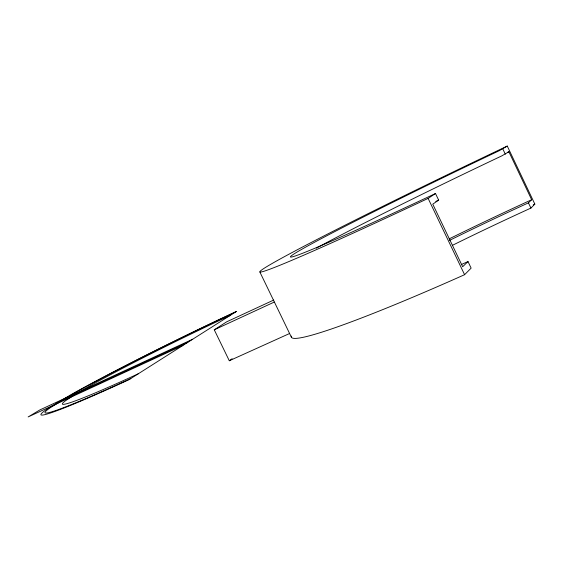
<?xml version="1.0" encoding="UTF-8"?>
<svg xmlns="http://www.w3.org/2000/svg" width="563" height="563" viewBox="0 0 563 563"><rect width="100%" height="100%" fill="white"/><g stroke="black" fill="none" stroke-linecap="round" stroke-linejoin="round"><path stroke-width="0.84" d="M291.36 336.09A243.265 17.39 -25.1 0 0 464.588 274.695L471.132 268.129L467.994 261.556L463.673 263.498A207.501 13.984 -25.2 0 1 461.336 264.547M452.687 245.194A207.465 14.786 -25.1 0 1 527.447 209.661L530.916 208.078L534.85 204.13L507.27 146.063A243.716 6.636 -25.6 0 0 271.676 263.758L269.03 265.3A243.716 6.636 -25.6 0 0 428.126 198.401L435.495 193.524L438.647 200.118L432.771 204.165L462.666 266.728L467.994 261.556M449.485 240.394A207.501 13.984 -25.2 0 1 524.976 204.46L528.446 202.87L531.669 199.738L508.882 151.764L507.326 152.496M273.731 300.044L226.692 321.818L214.271 329.805L229.303 360.756L232.139 358.715M316.322 248.149A207.817 6.453 -25.6 0 1 501.865 155.845L508.882 151.764M435.495 193.524L431.209 195.544A207.853 5.644 -25.6 0 1 293.492 254.279A207.853 5.644 -25.6 0 1 499.388 150.631L507.27 146.063M435.783 201.463L438.647 200.118M235.355 312.141L232.786 313.338A158.562 7.572 -26 0 0 75.505 392.474L50.114 407.809A158.562 7.572 -26 0 0 127.829 379.898L130.82 378.519M230.063 315.505L227.783 316.561A139.321 6.643 -26 0 0 91.516 384.972L75.224 394.374L65.28 400.905A139.321 6.643 -26 0 0 135.676 374.979L138.28 373.783M192.652 339.257L39.945 409.885L28.15 416.937L182.961 345.415M214.271 329.805L274.237 302.078M56.905 402.841L187.845 342.311M531.669 199.738L527.777 201.519A236.467 15.968 -25.2 0 0 449.175 238.86M229.303 360.756L289.459 333.563M259.874 272.028L291.564 337.568M428.126 198.401L464.588 274.695M502.843 148.991L505.321 154.213M528.446 202.87L530.916 208.078M533.252 204.855A243.265 17.39 -25.1 0 1 534.85 204.13M48.89 407.858L47.095 409.069A163.087 7.791 -26 0 0 129.026 379.659L236.594 311.36A163.087 7.791 -26 0 0 70.734 394.811L48.89 407.858"/></g></svg>
